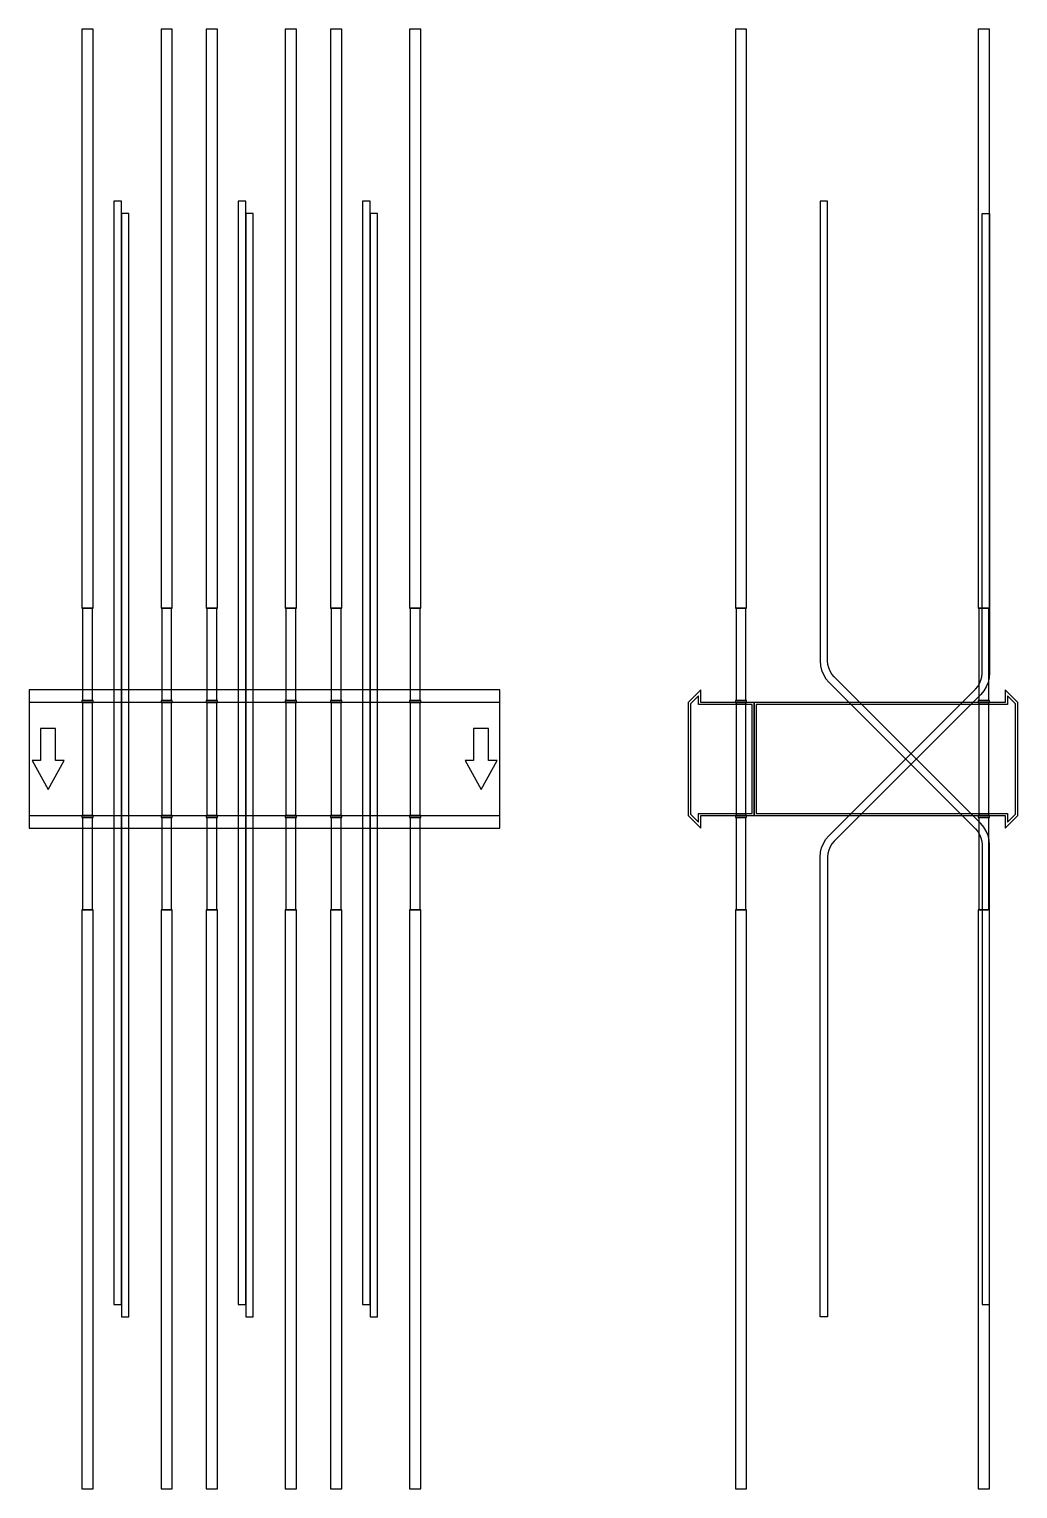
# Model space of a CAD drawing. Extents: x 0 to 1050, y -775 to 775.
import ezdxf

# ---------------------------------------------------------------- set-up
doc = ezdxf.new("R2010")
doc.units = 0
doc.layers.add('Halfen', color=7, linetype='CONTINUOUS')

msp = doc.modelspace()

# ---------------------------------------------------------------- linework, layer by layer
at = {"layer": 'Halfen', "color": 7}
for points in [[(68, 160), (68, 775), (56, 775), (56, 160)], [(152, 160), (152, 775), (140, 775), (140, 160)], [(200, 160), (200, 775), (188, 775), (188, 160)], [(284, 160), (284, 775), (272, 775), (272, 160)], [(332, 160), (332, 775), (320, 775), (320, 160)], [(416, 160), (416, 775), (404, 775), (404, 160)], [(762, 160), (762, 775), (750, 775), (750, 160)], [(1020, 160), (1020, 775), (1008, 775), (1008, 160)], [(98, -579.398), (98, 592.368), (90, 592.368), (90, -579.398)], [(230, -579.398), (230, 592.368), (222, 592.368), (222, -579.398)], [(362, -579.398), (362, 592.368), (354, 592.368), (354, -579.398)], [(1020, -579.398), (1020, -91.113), (1019.606, -86.107), (1018.434, -81.224), (1016.512, -76.585), (1013.889, -72.304), (1010.627, -68.485), (855.029, 87.113), (852.584, 89.976), (850.616, 93.187), (849.175, 96.667), (848.295, 100.329), (848, 104.083), (848, 592.368), (840, 592.368), (840, 104.083), (840.394, 99.077), (841.566, 94.195), (843.488, 89.556), (846.111, 85.274), (849.373, 81.456), (1004.971, -74.142), (1007.416, -77.006), (1009.384, -80.217), (1010.825, -83.696), (1011.705, -87.358), (1012, -91.113), (1012, -579.398)], [(106, -592.368), (106, 579.398), (98, 579.398), (98, -592.368)], [(238, -592.368), (238, 579.398), (230, 579.398), (230, -592.368)], [(370, -592.368), (370, 579.398), (362, 579.398), (362, -592.368)], [(840, -592.368), (840, -104.083), (840.394, -99.077), (841.566, -94.195), (843.488, -89.556), (846.111, -85.274), (849.373, -81.456), (1004.971, 74.142), (1007.416, 77.006), (1009.384, 80.217), (1010.825, 83.696), (1011.705, 87.358), (1012, 91.113), (1012, 579.398), (1020, 579.398), (1020, 91.113), (1019.606, 86.107), (1018.434, 81.224), (1016.512, 76.585), (1013.889, 72.304), (1010.627, 68.485), (855.029, -87.113), (852.584, -89.976), (850.616, -93.187), (849.175, -96.667), (848.295, -100.329), (848, -104.083), (848, -592.368)], [(67.25, 62), (67.25, 160), (56.75, 160), (56.75, 62)], [(151.25, 62), (151.25, 160), (140.75, 160), (140.75, 62)], [(199.25, 62), (199.25, 160), (188.75, 160), (188.75, 62)], [(283.25, 62), (283.25, 160), (272.75, 160), (272.75, 62)], [(331.25, 62), (331.25, 160), (320.75, 160), (320.75, 62)], [(415.25, 62), (415.25, 160), (404.75, 160), (404.75, 62)], [(761.25, 62), (761.25, 160), (750.75, 160), (750.75, 62)], [(1019.25, 62), (1019.25, 160), (1008.75, 160), (1008.75, 62)], [(0, -73.5), (500, -73.5), (500, 73.5), (0, 73.5)], [(68, 60), (68, 62), (56, 62), (56, 60)], [(152, 60), (152, 62), (140, 62), (140, 60)], [(200, 60), (200, 62), (188, 62), (188, 60)], [(284, 60), (284, 62), (272, 62), (272, 60)], [(332, 60), (332, 62), (320, 62), (320, 60)], [(416, 60), (416, 62), (404, 62), (404, 60)], [(770, -60), (770, 60), (713.5, 60), (713.5, 73.5), (700, 60), (700, -60), (713.5, -73.5), (713.5, -60)], [(768, -58), (768, 58), (711, 58), (711, 67.25), (702.5, 58.75), (702.5, -58.75), (711, -67.25), (711, -58)], [(762, 60), (762, 62), (750, 62), (750, 60)], [(1050, -60), (1050, 60), (1036.5, 73.5), (1036.5, 60), (770, 60), (770, -60), (1036.5, -60), (1036.5, -73.5)], [(1047.5, -58.75), (1047.5, 58.75), (1039, 67.25), (1039, 58), (772, 58), (772, -58), (1039, -58), (1039, -67.25)], [(1020, 60), (1020, 62), (1008, 62), (1008, 60)], [(0, -60), (500, -60), (500, 60), (0, 60)], [(67.25, -60), (67.25, 60), (56.75, 60), (56.75, -60)], [(151.25, -60), (151.25, 60), (140.75, 60), (140.75, -60)], [(199.25, -60), (199.25, 60), (188.75, 60), (188.75, -60)], [(283.25, -60), (283.25, 60), (272.75, 60), (272.75, -60)], [(331.25, -60), (331.25, 60), (320.75, 60), (320.75, -60)], [(415.25, -60), (415.25, 60), (404.75, 60), (404.75, -60)], [(761.25, -60), (761.25, 60), (750.75, 60), (750.75, -60)], [(1019.25, -60), (1019.25, 60), (1008.75, 60), (1008.75, -60)], [(20, -32.5), (37, -1.5), (28, -1.5), (28, 32.5), (12, 32.5), (12, -1.5), (3, -1.5)], [(480, -32.5), (497, -1.5), (488, -1.5), (488, 32.5), (472, 32.5), (472, -1.5), (463, -1.5)], [(68, -62), (68, -60), (56, -60), (56, -62)], [(67.25, -160), (67.25, -62), (56.75, -62), (56.75, -160)], [(152, -62), (152, -60), (140, -60), (140, -62)], [(151.25, -160), (151.25, -62), (140.75, -62), (140.75, -160)], [(200, -62), (200, -60), (188, -60), (188, -62)], [(199.25, -160), (199.25, -62), (188.75, -62), (188.75, -160)], [(284, -62), (284, -60), (272, -60), (272, -62)], [(283.25, -160), (283.25, -62), (272.75, -62), (272.75, -160)], [(332, -62), (332, -60), (320, -60), (320, -62)], [(331.25, -160), (331.25, -62), (320.75, -62), (320.75, -160)], [(416, -62), (416, -60), (404, -60), (404, -62)], [(415.25, -160), (415.25, -62), (404.75, -62), (404.75, -160)], [(762, -62), (762, -60), (750, -60), (750, -62)], [(761.25, -160), (761.25, -62), (750.75, -62), (750.75, -160)], [(1020, -62), (1020, -60), (1008, -60), (1008, -62)], [(1019.25, -160), (1019.25, -62), (1008.75, -62), (1008.75, -160)], [(68, -775), (68, -160), (56, -160), (56, -775)], [(152, -775), (152, -160), (140, -160), (140, -775)], [(200, -775), (200, -160), (188, -160), (188, -775)], [(284, -775), (284, -160), (272, -160), (272, -775)], [(332, -775), (332, -160), (320, -160), (320, -775)], [(416, -775), (416, -160), (404, -160), (404, -775)], [(762, -775), (762, -160), (750, -160), (750, -775)], [(1020, -775), (1020, -160), (1008, -160), (1008, -775)]]:
    msp.add_lwpolyline(points, close=True, dxfattribs=at)

doc.saveas('drawing.dxf')
